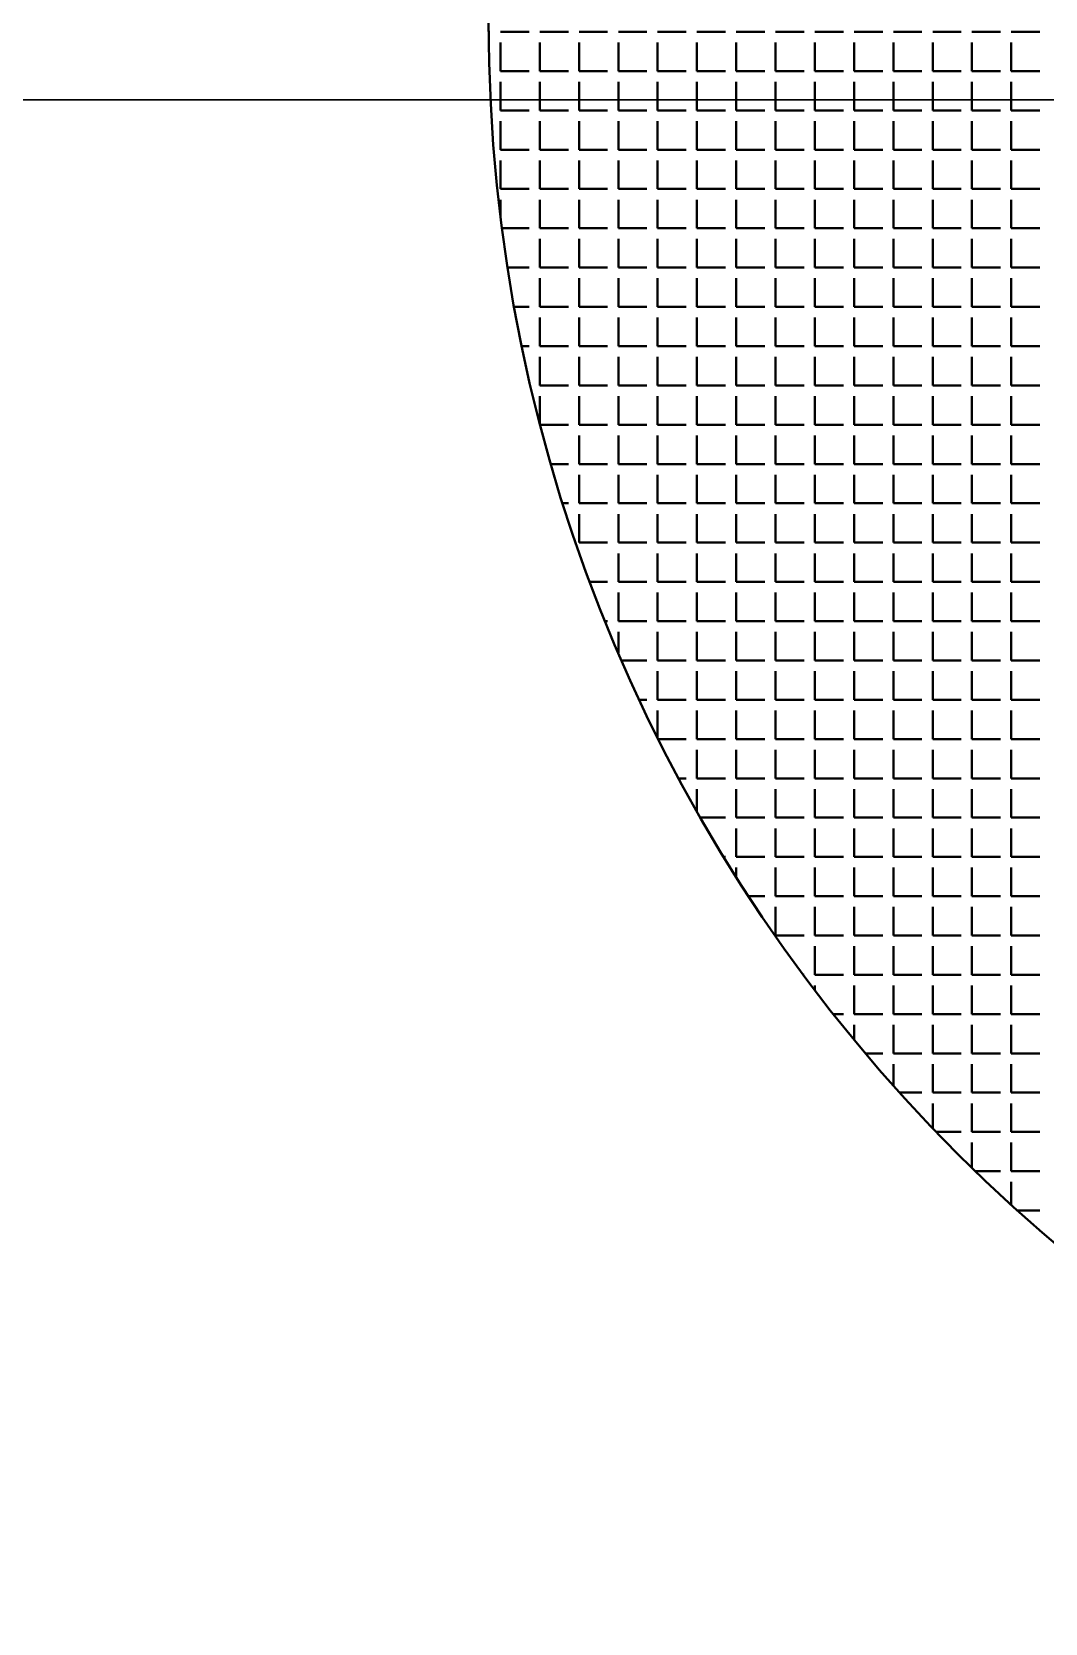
# Model space of a CAD drawing. Header units: millimetres. Extents: x 895788 to 1136524, y -21936 to 400945.
# Drawn here: x 929076.87 to 929098.11, y 271130.53 to 271163.89 of the extents above; entities that cross this region are included whole.
import ezdxf

# ---------------------------------------------------------------- set-up
doc = ezdxf.new("R2010")
doc.units = ezdxf.units.MM
doc.layers.add('GRANIT', color=10, linetype='Continuous', lineweight=30)

msp = doc.modelspace()

# ---------------------------------------------------------------- linework, layer by layer
at = {"lineweight": 30}
msp.add_line((928910.732, 271162.463), (929119.232, 271162.463), dxfattribs=at)
at = {"layer": 'GRANIT', "color": 0, "linetype": 'Continuous', "lineweight": 40}
for p, q in [((929086.442, 271163.887), (929086.465, 271163.887)), ((929086.69, 271163.887), (929087.289, 271163.887)), ((929087.513, 271163.887), (929088.112, 271163.887)), ((929088.337, 271163.887), (929088.936, 271163.887)), ((929089.16, 271163.887), (929089.759, 271163.887)), ((929089.984, 271163.887), (929090.583, 271163.887)), ((929090.807, 271163.887), (929091.406, 271163.887)), ((929091.631, 271163.887), (929092.23, 271163.887)), ((929092.455, 271163.887), (929093.053, 271163.887)), ((929093.278, 271163.887), (929093.877, 271163.887)), ((929094.102, 271163.887), (929094.701, 271163.887)), ((929094.925, 271163.887), (929095.524, 271163.887)), ((929095.749, 271163.887), (929096.348, 271163.887)), ((929096.572, 271163.887), (929097.171, 271163.887)), ((929097.396, 271163.887), (929097.995, 271163.887)), ((929086.69, 271163.063), (929086.69, 271163.662)), ((929087.513, 271163.063), (929087.513, 271163.662)), ((929088.337, 271163.063), (929088.337, 271163.662)), ((929089.16, 271163.063), (929089.16, 271163.662)), ((929089.984, 271163.063), (929089.984, 271163.662)), ((929090.807, 271163.063), (929090.807, 271163.662)), ((929091.631, 271163.063), (929091.631, 271163.662)), ((929092.455, 271163.063), (929092.455, 271163.662)), ((929093.278, 271163.063), (929093.278, 271163.662)), ((929094.102, 271163.063), (929094.102, 271163.662)), ((929094.925, 271163.063), (929094.925, 271163.662)), ((929095.749, 271163.063), (929095.749, 271163.662)), ((929096.572, 271163.063), (929096.572, 271163.662)), ((929097.396, 271163.063), (929097.396, 271163.662)), ((929086.457, 271163.063), (929086.465, 271163.063)), ((929086.69, 271163.063), (929087.289, 271163.063)), ((929086.69, 271162.24), (929086.69, 271162.839)), ((929087.513, 271163.063), (929088.112, 271163.063)), ((929087.513, 271162.24), (929087.513, 271162.839)), ((929088.337, 271163.063), (929088.936, 271163.063)), ((929088.337, 271162.24), (929088.337, 271162.839)), ((929089.16, 271163.063), (929089.759, 271163.063)), ((929089.16, 271162.24), (929089.16, 271162.839)), ((929089.984, 271163.063), (929090.583, 271163.063)), ((929089.984, 271162.24), (929089.984, 271162.839)), ((929090.807, 271163.063), (929091.406, 271163.063)), ((929090.807, 271162.24), (929090.807, 271162.839)), ((929091.631, 271163.063), (929092.23, 271163.063)), ((929091.631, 271162.24), (929091.631, 271162.839)), ((929092.455, 271163.063), (929093.053, 271163.063)), ((929092.455, 271162.24), (929092.455, 271162.839)), ((929093.278, 271163.063), (929093.877, 271163.063)), ((929093.278, 271162.24), (929093.278, 271162.839)), ((929094.102, 271163.063), (929094.701, 271163.063)), ((929094.102, 271162.24), (929094.102, 271162.839)), ((929094.925, 271163.063), (929095.524, 271163.063)), ((929094.925, 271162.24), (929094.925, 271162.839)), ((929095.749, 271163.063), (929096.348, 271163.063)), ((929095.749, 271162.24), (929095.749, 271162.839)), ((929096.572, 271163.063), (929097.171, 271163.063)), ((929096.572, 271162.24), (929096.572, 271162.839)), ((929097.396, 271163.063), (929097.995, 271163.063)), ((929097.396, 271162.24), (929097.396, 271162.839)), ((929086.69, 271162.24), (929087.289, 271162.24)), ((929087.513, 271162.24), (929088.112, 271162.24)), ((929088.337, 271162.24), (929088.936, 271162.24)), ((929089.16, 271162.24), (929089.759, 271162.24)), ((929089.984, 271162.24), (929090.583, 271162.24)), ((929090.807, 271162.24), (929091.406, 271162.24)), ((929091.631, 271162.24), (929092.23, 271162.24)), ((929092.455, 271162.24), (929093.053, 271162.24)), ((929093.278, 271162.24), (929093.877, 271162.24)), ((929094.102, 271162.24), (929094.701, 271162.24)), ((929094.925, 271162.24), (929095.524, 271162.24)), ((929095.749, 271162.24), (929096.348, 271162.24)), ((929096.572, 271162.24), (929097.171, 271162.24)), ((929097.396, 271162.24), (929097.995, 271162.24)), ((929086.69, 271161.416), (929086.69, 271162.015)), ((929087.513, 271161.416), (929087.513, 271162.015)), ((929088.337, 271161.416), (929088.337, 271162.015)), ((929089.16, 271161.416), (929089.16, 271162.015)), ((929089.984, 271161.416), (929089.984, 271162.015)), ((929090.807, 271161.416), (929090.807, 271162.015)), ((929091.631, 271161.416), (929091.631, 271162.015)), ((929092.455, 271161.416), (929092.455, 271162.015)), ((929093.278, 271161.416), (929093.278, 271162.015)), ((929094.102, 271161.416), (929094.102, 271162.015)), ((929094.925, 271161.416), (929094.925, 271162.015)), ((929095.749, 271161.416), (929095.749, 271162.015)), ((929096.572, 271161.416), (929096.572, 271162.015)), ((929097.396, 271161.416), (929097.396, 271162.015)), ((929086.69, 271161.416), (929087.289, 271161.416)), ((929086.69, 271160.593), (929086.69, 271161.192)), ((929087.513, 271161.416), (929088.112, 271161.416)), ((929087.513, 271160.593), (929087.513, 271161.192)), ((929088.337, 271161.416), (929088.936, 271161.416)), ((929088.337, 271160.593), (929088.337, 271161.192)), ((929089.16, 271161.416), (929089.759, 271161.416)), ((929089.16, 271160.593), (929089.16, 271161.192)), ((929089.984, 271161.416), (929090.583, 271161.416)), ((929089.984, 271160.593), (929089.984, 271161.192)), ((929090.807, 271161.416), (929091.406, 271161.416)), ((929090.807, 271160.593), (929090.807, 271161.192)), ((929091.631, 271161.416), (929092.23, 271161.416)), ((929091.631, 271160.593), (929091.631, 271161.192)), ((929092.455, 271161.416), (929093.053, 271161.416)), ((929092.455, 271160.593), (929092.455, 271161.192)), ((929093.278, 271161.416), (929093.877, 271161.416)), ((929093.278, 271160.593), (929093.278, 271161.192)), ((929094.102, 271161.416), (929094.701, 271161.416)), ((929094.102, 271160.593), (929094.102, 271161.192)), ((929094.925, 271161.416), (929095.524, 271161.416)), ((929094.925, 271160.593), (929094.925, 271161.192)), ((929095.749, 271161.416), (929096.348, 271161.416)), ((929095.749, 271160.593), (929095.749, 271161.192)), ((929096.572, 271161.416), (929097.171, 271161.416)), ((929096.572, 271160.593), (929096.572, 271161.192)), ((929097.396, 271161.416), (929097.995, 271161.416)), ((929097.396, 271160.593), (929097.396, 271161.192)), ((929086.69, 271160.593), (929087.289, 271160.593)), ((929087.513, 271160.593), (929088.112, 271160.593)), ((929088.337, 271160.593), (929088.936, 271160.593)), ((929089.16, 271160.593), (929089.759, 271160.593)), ((929089.984, 271160.593), (929090.583, 271160.593)), ((929090.807, 271160.593), (929091.406, 271160.593)), ((929091.631, 271160.593), (929092.23, 271160.593)), ((929092.455, 271160.593), (929093.053, 271160.593)), ((929093.278, 271160.593), (929093.877, 271160.593)), ((929094.102, 271160.593), (929094.701, 271160.593)), ((929094.925, 271160.593), (929095.524, 271160.593)), ((929095.749, 271160.593), (929096.348, 271160.593)), ((929096.572, 271160.593), (929097.171, 271160.593)), ((929097.396, 271160.593), (929097.995, 271160.593)), ((929086.69, 271160.024), (929086.69, 271160.368)), ((929087.513, 271159.769), (929087.513, 271160.368)), ((929088.337, 271159.769), (929088.337, 271160.368)), ((929089.16, 271159.769), (929089.16, 271160.368)), ((929089.984, 271159.769), (929089.984, 271160.368)), ((929090.807, 271159.769), (929090.807, 271160.368)), ((929091.631, 271159.769), (929091.631, 271160.368)), ((929092.455, 271159.769), (929092.455, 271160.368)), ((929093.278, 271159.769), (929093.278, 271160.368)), ((929094.102, 271159.769), (929094.102, 271160.368)), ((929094.925, 271159.769), (929094.925, 271160.368)), ((929095.749, 271159.769), (929095.749, 271160.368)), ((929096.572, 271159.769), (929096.572, 271160.368)), ((929097.396, 271159.769), (929097.396, 271160.368)), ((929086.722, 271159.769), (929087.289, 271159.769)), ((929087.513, 271159.769), (929088.112, 271159.769)), ((929087.513, 271158.946), (929087.513, 271159.545)), ((929088.337, 271159.769), (929088.936, 271159.769)), ((929088.337, 271158.946), (929088.337, 271159.545)), ((929089.16, 271159.769), (929089.759, 271159.769)), ((929089.16, 271158.946), (929089.16, 271159.545)), ((929089.984, 271159.769), (929090.583, 271159.769)), ((929089.984, 271158.946), (929089.984, 271159.545)), ((929090.807, 271159.769), (929091.406, 271159.769)), ((929090.807, 271158.946), (929090.807, 271159.545)), ((929091.631, 271159.769), (929092.23, 271159.769)), ((929091.631, 271158.946), (929091.631, 271159.545)), ((929092.455, 271159.769), (929093.053, 271159.769)), ((929092.455, 271158.946), (929092.455, 271159.545)), ((929093.278, 271159.769), (929093.877, 271159.769)), ((929093.278, 271158.946), (929093.278, 271159.545)), ((929094.102, 271159.769), (929094.701, 271159.769)), ((929094.102, 271158.946), (929094.102, 271159.545)), ((929094.925, 271159.769), (929095.524, 271159.769)), ((929094.925, 271158.946), (929094.925, 271159.545)), ((929095.749, 271159.769), (929096.348, 271159.769)), ((929095.749, 271158.946), (929095.749, 271159.545)), ((929096.572, 271159.769), (929097.171, 271159.769)), ((929096.572, 271158.946), (929096.572, 271159.545)), ((929097.396, 271159.769), (929097.995, 271159.769)), ((929097.396, 271158.946), (929097.396, 271159.545)), ((929086.84, 271158.946), (929087.289, 271158.946)), ((929087.513, 271158.946), (929088.112, 271158.946)), ((929088.337, 271158.946), (929088.936, 271158.946)), ((929089.16, 271158.946), (929089.759, 271158.946)), ((929089.984, 271158.946), (929090.583, 271158.946)), ((929090.807, 271158.946), (929091.406, 271158.946)), ((929091.631, 271158.946), (929092.23, 271158.946)), ((929092.455, 271158.946), (929093.053, 271158.946)), ((929093.278, 271158.946), (929093.877, 271158.946)), ((929094.102, 271158.946), (929094.701, 271158.946)), ((929094.925, 271158.946), (929095.524, 271158.946)), ((929095.749, 271158.946), (929096.348, 271158.946)), ((929096.572, 271158.946), (929097.171, 271158.946)), ((929097.396, 271158.946), (929097.995, 271158.946)), ((929087.513, 271158.122), (929087.513, 271158.721)), ((929088.337, 271158.122), (929088.337, 271158.721)), ((929089.16, 271158.122), (929089.16, 271158.721)), ((929089.984, 271158.122), (929089.984, 271158.721)), ((929090.807, 271158.122), (929090.807, 271158.721)), ((929091.631, 271158.122), (929091.631, 271158.721)), ((929092.455, 271158.122), (929092.455, 271158.721)), ((929093.278, 271158.122), (929093.278, 271158.721)), ((929094.102, 271158.122), (929094.102, 271158.721)), ((929094.925, 271158.122), (929094.925, 271158.721)), ((929095.749, 271158.122), (929095.749, 271158.721)), ((929096.572, 271158.122), (929096.572, 271158.721)), ((929097.396, 271158.122), (929097.396, 271158.721)), ((929086.978, 271158.122), (929087.289, 271158.122)), ((929087.513, 271158.122), (929088.112, 271158.122)), ((929087.513, 271157.299), (929087.513, 271157.898)), ((929088.337, 271158.122), (929088.936, 271158.122)), ((929088.337, 271157.299), (929088.337, 271157.898)), ((929089.16, 271158.122), (929089.759, 271158.122)), ((929089.16, 271157.299), (929089.16, 271157.898)), ((929089.984, 271158.122), (929090.583, 271158.122)), ((929089.984, 271157.299), (929089.984, 271157.898)), ((929090.807, 271158.122), (929091.406, 271158.122)), ((929090.807, 271157.299), (929090.807, 271157.898)), ((929091.631, 271158.122), (929092.23, 271158.122)), ((929091.631, 271157.299), (929091.631, 271157.898)), ((929092.455, 271158.122), (929093.053, 271158.122)), ((929092.455, 271157.299), (929092.455, 271157.898)), ((929093.278, 271158.122), (929093.877, 271158.122)), ((929093.278, 271157.299), (929093.278, 271157.898)), ((929094.102, 271158.122), (929094.701, 271158.122)), ((929094.102, 271157.299), (929094.102, 271157.898)), ((929094.925, 271158.122), (929095.524, 271158.122)), ((929094.925, 271157.299), (929094.925, 271157.898)), ((929095.749, 271158.122), (929096.348, 271158.122)), ((929095.749, 271157.299), (929095.749, 271157.898)), ((929096.572, 271158.122), (929097.171, 271158.122)), ((929096.572, 271157.299), (929096.572, 271157.898)), ((929097.396, 271158.122), (929097.995, 271158.122)), ((929097.396, 271157.299), (929097.396, 271157.898)), ((929087.138, 271157.299), (929087.289, 271157.299)), ((929087.513, 271157.299), (929088.112, 271157.299)), ((929088.337, 271157.299), (929088.936, 271157.299)), ((929089.16, 271157.299), (929089.759, 271157.299)), ((929089.984, 271157.299), (929090.583, 271157.299)), ((929090.807, 271157.299), (929091.406, 271157.299)), ((929091.631, 271157.299), (929092.23, 271157.299)), ((929092.455, 271157.299), (929093.053, 271157.299)), ((929093.278, 271157.299), (929093.877, 271157.299)), ((929094.102, 271157.299), (929094.701, 271157.299)), ((929094.925, 271157.299), (929095.524, 271157.299)), ((929095.749, 271157.299), (929096.348, 271157.299)), ((929096.572, 271157.299), (929097.171, 271157.299)), ((929097.396, 271157.299), (929097.995, 271157.299)), ((929087.513, 271156.475), (929087.513, 271157.074)), ((929088.337, 271156.475), (929088.337, 271157.074)), ((929089.16, 271156.475), (929089.16, 271157.074)), ((929089.984, 271156.475), (929089.984, 271157.074)), ((929090.807, 271156.475), (929090.807, 271157.074)), ((929091.631, 271156.475), (929091.631, 271157.074)), ((929092.455, 271156.475), (929092.455, 271157.074)), ((929093.278, 271156.475), (929093.278, 271157.074)), ((929094.102, 271156.475), (929094.102, 271157.074)), ((929094.925, 271156.475), (929094.925, 271157.074)), ((929095.749, 271156.475), (929095.749, 271157.074)), ((929096.572, 271156.475), (929096.572, 271157.074)), ((929097.396, 271156.475), (929097.396, 271157.074)), ((929087.513, 271156.475), (929088.112, 271156.475)), ((929088.337, 271156.475), (929088.936, 271156.475)), ((929089.16, 271156.475), (929089.759, 271156.475)), ((929089.984, 271156.475), (929090.583, 271156.475)), ((929090.807, 271156.475), (929091.406, 271156.475)), ((929091.631, 271156.475), (929092.23, 271156.475)), ((929092.455, 271156.475), (929093.053, 271156.475)), ((929093.278, 271156.475), (929093.877, 271156.475)), ((929094.102, 271156.475), (929094.701, 271156.475)), ((929094.925, 271156.475), (929095.524, 271156.475)), ((929095.749, 271156.475), (929096.348, 271156.475)), ((929096.572, 271156.475), (929097.171, 271156.475)), ((929097.396, 271156.475), (929097.995, 271156.475)), ((929087.513, 271155.686), (929087.513, 271156.251)), ((929088.337, 271155.652), (929088.337, 271156.251)), ((929089.16, 271155.652), (929089.16, 271156.251)), ((929089.984, 271155.652), (929089.984, 271156.251)), ((929090.807, 271155.652), (929090.807, 271156.251)), ((929091.631, 271155.652), (929091.631, 271156.251)), ((929092.455, 271155.652), (929092.455, 271156.251)), ((929093.278, 271155.652), (929093.278, 271156.251)), ((929094.102, 271155.652), (929094.102, 271156.251)), ((929094.925, 271155.652), (929094.925, 271156.251)), ((929095.749, 271155.652), (929095.749, 271156.251)), ((929096.572, 271155.652), (929096.572, 271156.251)), ((929097.396, 271155.652), (929097.396, 271156.251)), ((929087.522, 271155.652), (929088.112, 271155.652)), ((929088.337, 271155.652), (929088.936, 271155.652)), ((929089.16, 271155.652), (929089.759, 271155.652)), ((929089.984, 271155.652), (929090.583, 271155.652)), ((929090.807, 271155.652), (929091.406, 271155.652)), ((929091.631, 271155.652), (929092.23, 271155.652)), ((929092.455, 271155.652), (929093.053, 271155.652)), ((929093.278, 271155.652), (929093.877, 271155.652)), ((929094.102, 271155.652), (929094.701, 271155.652)), ((929094.925, 271155.652), (929095.524, 271155.652)), ((929095.749, 271155.652), (929096.348, 271155.652)), ((929096.572, 271155.652), (929097.171, 271155.652)), ((929097.396, 271155.652), (929097.995, 271155.652)), ((929088.337, 271154.828), (929088.337, 271155.427)), ((929089.16, 271154.828), (929089.16, 271155.427)), ((929089.984, 271154.828), (929089.984, 271155.427)), ((929090.807, 271154.828), (929090.807, 271155.427)), ((929091.631, 271154.828), (929091.631, 271155.427)), ((929092.455, 271154.828), (929092.455, 271155.427)), ((929093.278, 271154.828), (929093.278, 271155.427)), ((929094.102, 271154.828), (929094.102, 271155.427)), ((929094.925, 271154.828), (929094.925, 271155.427)), ((929095.749, 271154.828), (929095.749, 271155.427)), ((929096.572, 271154.828), (929096.572, 271155.427)), ((929097.396, 271154.828), (929097.396, 271155.427)), ((929087.748, 271154.828), (929088.112, 271154.828)), ((929088.337, 271154.828), (929088.936, 271154.828)), ((929089.16, 271154.828), (929089.759, 271154.828)), ((929089.984, 271154.828), (929090.583, 271154.828)), ((929090.807, 271154.828), (929091.406, 271154.828)), ((929091.631, 271154.828), (929092.23, 271154.828)), ((929092.455, 271154.828), (929093.053, 271154.828)), ((929093.278, 271154.828), (929093.877, 271154.828)), ((929094.102, 271154.828), (929094.701, 271154.828)), ((929094.925, 271154.828), (929095.524, 271154.828)), ((929095.749, 271154.828), (929096.348, 271154.828)), ((929096.572, 271154.828), (929097.171, 271154.828)), ((929097.396, 271154.828), (929097.995, 271154.828)), ((929088.337, 271154.005), (929088.337, 271154.604)), ((929089.16, 271154.005), (929089.16, 271154.604)), ((929089.984, 271154.005), (929089.984, 271154.604)), ((929090.807, 271154.005), (929090.807, 271154.604)), ((929091.631, 271154.005), (929091.631, 271154.604)), ((929092.455, 271154.005), (929092.455, 271154.604)), ((929093.278, 271154.005), (929093.278, 271154.604)), ((929094.102, 271154.005), (929094.102, 271154.604)), ((929094.925, 271154.005), (929094.925, 271154.604)), ((929095.749, 271154.005), (929095.749, 271154.604)), ((929096.572, 271154.005), (929096.572, 271154.604)), ((929097.396, 271154.005), (929097.396, 271154.604)), ((929087.996, 271154.005), (929088.112, 271154.005)), ((929088.337, 271154.005), (929088.936, 271154.005)), ((929089.16, 271154.005), (929089.759, 271154.005)), ((929089.984, 271154.005), (929090.583, 271154.005)), ((929090.807, 271154.005), (929091.406, 271154.005)), ((929091.631, 271154.005), (929092.23, 271154.005)), ((929092.455, 271154.005), (929093.053, 271154.005)), ((929093.278, 271154.005), (929093.877, 271154.005)), ((929094.102, 271154.005), (929094.701, 271154.005)), ((929094.925, 271154.005), (929095.524, 271154.005)), ((929095.749, 271154.005), (929096.348, 271154.005)), ((929096.572, 271154.005), (929097.171, 271154.005)), ((929097.396, 271154.005), (929097.995, 271154.005)), ((929088.337, 271153.181), (929088.337, 271153.78)), ((929089.16, 271153.181), (929089.16, 271153.78)), ((929089.984, 271153.181), (929089.984, 271153.78)), ((929090.807, 271153.181), (929090.807, 271153.78)), ((929091.631, 271153.181), (929091.631, 271153.78)), ((929092.455, 271153.181), (929092.455, 271153.78)), ((929093.278, 271153.181), (929093.278, 271153.78)), ((929094.102, 271153.181), (929094.102, 271153.78)), ((929094.925, 271153.181), (929094.925, 271153.78)), ((929095.749, 271153.181), (929095.749, 271153.78)), ((929096.572, 271153.181), (929096.572, 271153.78)), ((929097.396, 271153.181), (929097.396, 271153.78)), ((929088.337, 271153.181), (929088.936, 271153.181)), ((929089.16, 271153.181), (929089.759, 271153.181)), ((929089.984, 271153.181), (929090.583, 271153.181)), ((929090.807, 271153.181), (929091.406, 271153.181)), ((929091.631, 271153.181), (929092.23, 271153.181)), ((929092.455, 271153.181), (929093.053, 271153.181)), ((929093.278, 271153.181), (929093.877, 271153.181)), ((929094.102, 271153.181), (929094.701, 271153.181)), ((929094.925, 271153.181), (929095.524, 271153.181)), ((929095.749, 271153.181), (929096.348, 271153.181)), ((929096.572, 271153.181), (929097.171, 271153.181)), ((929097.396, 271153.181), (929097.995, 271153.181)), ((929089.16, 271152.358), (929089.16, 271152.956)), ((929089.984, 271152.358), (929089.984, 271152.956)), ((929090.807, 271152.358), (929090.807, 271152.956)), ((929091.631, 271152.358), (929091.631, 271152.956)), ((929092.455, 271152.358), (929092.455, 271152.956)), ((929093.278, 271152.358), (929093.278, 271152.956)), ((929094.102, 271152.358), (929094.102, 271152.956)), ((929094.925, 271152.358), (929094.925, 271152.956)), ((929095.749, 271152.358), (929095.749, 271152.956)), ((929096.572, 271152.358), (929096.572, 271152.956)), ((929097.396, 271152.358), (929097.396, 271152.956)), ((929088.563, 271152.358), (929088.936, 271152.358)), ((929089.16, 271152.358), (929089.759, 271152.358)), ((929089.16, 271151.534), (929089.16, 271152.133)), ((929089.984, 271152.358), (929090.583, 271152.358)), ((929089.984, 271151.534), (929089.984, 271152.133)), ((929090.807, 271152.358), (929091.406, 271152.358)), ((929090.807, 271151.534), (929090.807, 271152.133)), ((929091.631, 271152.358), (929092.23, 271152.358)), ((929091.631, 271151.534), (929091.631, 271152.133)), ((929092.455, 271152.358), (929093.053, 271152.358)), ((929092.455, 271151.534), (929092.455, 271152.133)), ((929093.278, 271152.358), (929093.877, 271152.358)), ((929093.278, 271151.534), (929093.278, 271152.133)), ((929094.102, 271152.358), (929094.701, 271152.358)), ((929094.102, 271151.534), (929094.102, 271152.133)), ((929094.925, 271152.358), (929095.524, 271152.358)), ((929094.925, 271151.534), (929094.925, 271152.133)), ((929095.749, 271152.358), (929096.348, 271152.358)), ((929095.749, 271151.534), (929095.749, 271152.133)), ((929096.572, 271152.358), (929097.171, 271152.358)), ((929096.572, 271151.534), (929096.572, 271152.133)), ((929097.396, 271152.358), (929097.995, 271152.358)), ((929097.396, 271151.534), (929097.396, 271152.133)), ((929088.883, 271151.534), (929088.936, 271151.534)), ((929089.16, 271151.534), (929089.759, 271151.534)), ((929089.984, 271151.534), (929090.583, 271151.534)), ((929090.807, 271151.534), (929091.406, 271151.534)), ((929091.631, 271151.534), (929092.23, 271151.534)), ((929092.455, 271151.534), (929093.053, 271151.534)), ((929093.278, 271151.534), (929093.877, 271151.534)), ((929094.102, 271151.534), (929094.701, 271151.534)), ((929094.925, 271151.534), (929095.524, 271151.534)), ((929095.749, 271151.534), (929096.348, 271151.534)), ((929096.572, 271151.534), (929097.171, 271151.534)), ((929097.396, 271151.534), (929097.995, 271151.534)), ((929089.16, 271150.868), (929089.16, 271151.309)), ((929089.984, 271150.71), (929089.984, 271151.309)), ((929090.807, 271150.71), (929090.807, 271151.309)), ((929091.631, 271150.71), (929091.631, 271151.309)), ((929092.455, 271150.71), (929092.455, 271151.309)), ((929093.278, 271150.71), (929093.278, 271151.309)), ((929094.102, 271150.71), (929094.102, 271151.309)), ((929094.925, 271150.71), (929094.925, 271151.309)), ((929095.749, 271150.71), (929095.749, 271151.309)), ((929096.572, 271150.71), (929096.572, 271151.309)), ((929097.396, 271150.71), (929097.396, 271151.309)), ((929089.228, 271150.71), (929089.759, 271150.71)), ((929089.984, 271150.71), (929090.583, 271150.71)), ((929089.984, 271149.887), (929089.984, 271150.486)), ((929090.807, 271150.71), (929091.406, 271150.71)), ((929090.807, 271149.887), (929090.807, 271150.486)), ((929091.631, 271150.71), (929092.23, 271150.71)), ((929091.631, 271149.887), (929091.631, 271150.486)), ((929092.455, 271150.71), (929093.053, 271150.71)), ((929092.455, 271149.887), (929092.455, 271150.486)), ((929093.278, 271150.71), (929093.877, 271150.71)), ((929093.278, 271149.887), (929093.278, 271150.486)), ((929094.102, 271150.71), (929094.701, 271150.71)), ((929094.102, 271149.887), (929094.102, 271150.486)), ((929094.925, 271150.71), (929095.524, 271150.71)), ((929094.925, 271149.887), (929094.925, 271150.486)), ((929095.749, 271150.71), (929096.348, 271150.71)), ((929095.749, 271149.887), (929095.749, 271150.486)), ((929096.572, 271150.71), (929097.171, 271150.71)), ((929096.572, 271149.887), (929096.572, 271150.486)), ((929097.396, 271150.71), (929097.995, 271150.71)), ((929097.396, 271149.887), (929097.396, 271150.486)), ((929089.6, 271149.887), (929089.759, 271149.887)), ((929089.984, 271149.887), (929090.583, 271149.887)), ((929090.807, 271149.887), (929091.406, 271149.887)), ((929091.631, 271149.887), (929092.23, 271149.887)), ((929092.455, 271149.887), (929093.053, 271149.887)), ((929093.278, 271149.887), (929093.877, 271149.887)), ((929094.102, 271149.887), (929094.701, 271149.887)), ((929094.925, 271149.887), (929095.524, 271149.887)), ((929095.749, 271149.887), (929096.348, 271149.887)), ((929096.572, 271149.887), (929097.171, 271149.887)), ((929097.396, 271149.887), (929097.995, 271149.887)), ((929089.984, 271149.093), (929089.984, 271149.662)), ((929090.807, 271149.063), (929090.807, 271149.662)), ((929091.631, 271149.063), (929091.631, 271149.662)), ((929092.455, 271149.063), (929092.455, 271149.662)), ((929093.278, 271149.063), (929093.278, 271149.662)), ((929094.102, 271149.063), (929094.102, 271149.662)), ((929094.925, 271149.063), (929094.925, 271149.662)), ((929095.749, 271149.063), (929095.749, 271149.662)), ((929096.572, 271149.063), (929096.572, 271149.662)), ((929097.396, 271149.063), (929097.396, 271149.662)), ((929089.999, 271149.063), (929090.583, 271149.063)), ((929090.807, 271149.063), (929091.406, 271149.063)), ((929090.807, 271148.24), (929090.807, 271148.839)), ((929091.631, 271149.063), (929092.23, 271149.063)), ((929091.631, 271148.24), (929091.631, 271148.839)), ((929092.455, 271149.063), (929093.053, 271149.063)), ((929092.455, 271148.24), (929092.455, 271148.839)), ((929093.278, 271149.063), (929093.877, 271149.063)), ((929093.278, 271148.24), (929093.278, 271148.839)), ((929094.102, 271149.063), (929094.701, 271149.063)), ((929094.102, 271148.24), (929094.102, 271148.839)), ((929094.925, 271149.063), (929095.524, 271149.063)), ((929094.925, 271148.24), (929094.925, 271148.839)), ((929095.749, 271149.063), (929096.348, 271149.063)), ((929095.749, 271148.24), (929095.749, 271148.839)), ((929096.572, 271149.063), (929097.171, 271149.063)), ((929096.572, 271148.24), (929096.572, 271148.839)), ((929097.396, 271149.063), (929097.995, 271149.063)), ((929097.396, 271148.24), (929097.396, 271148.839)), ((929090.426, 271148.24), (929090.583, 271148.24)), ((929090.807, 271148.24), (929091.406, 271148.24)), ((929091.631, 271148.24), (929092.23, 271148.24)), ((929092.455, 271148.24), (929093.053, 271148.24)), ((929093.278, 271148.24), (929093.877, 271148.24)), ((929094.102, 271148.24), (929094.701, 271148.24)), ((929094.925, 271148.24), (929095.524, 271148.24)), ((929095.749, 271148.24), (929096.348, 271148.24)), ((929096.572, 271148.24), (929097.171, 271148.24)), ((929097.396, 271148.24), (929097.995, 271148.24)), ((929090.807, 271147.547), (929090.807, 271148.015)), ((929091.631, 271147.416), (929091.631, 271148.015)), ((929092.455, 271147.416), (929092.455, 271148.015)), ((929093.278, 271147.416), (929093.278, 271148.015)), ((929094.102, 271147.416), (929094.102, 271148.015)), ((929094.925, 271147.416), (929094.925, 271148.015)), ((929095.749, 271147.416), (929095.749, 271148.015)), ((929096.572, 271147.416), (929096.572, 271148.015)), ((929097.396, 271147.416), (929097.396, 271148.015)), ((929090.882, 271147.416), (929091.406, 271147.416)), ((929091.631, 271147.416), (929092.23, 271147.416)), ((929091.631, 271146.593), (929091.631, 271147.192)), ((929092.455, 271147.416), (929093.053, 271147.416)), ((929092.455, 271146.593), (929092.455, 271147.192)), ((929093.278, 271147.416), (929093.877, 271147.416)), ((929093.278, 271146.593), (929093.278, 271147.192)), ((929094.102, 271147.416), (929094.701, 271147.416)), ((929094.102, 271146.593), (929094.102, 271147.192)), ((929094.925, 271147.416), (929095.524, 271147.416)), ((929094.925, 271146.593), (929094.925, 271147.192)), ((929095.749, 271147.416), (929096.348, 271147.416)), ((929095.749, 271146.593), (929095.749, 271147.192)), ((929096.572, 271147.416), (929097.171, 271147.416)), ((929096.572, 271146.593), (929096.572, 271147.192)), ((929097.396, 271147.416), (929097.995, 271147.416)), ((929097.396, 271146.593), (929097.396, 271147.192)), ((929091.37, 271146.593), (929091.406, 271146.593)), ((929091.631, 271146.593), (929092.23, 271146.593)), ((929092.455, 271146.593), (929093.053, 271146.593)), ((929093.278, 271146.593), (929093.877, 271146.593)), ((929094.102, 271146.593), (929094.701, 271146.593)), ((929094.925, 271146.593), (929095.524, 271146.593)), ((929095.749, 271146.593), (929096.348, 271146.593)), ((929096.572, 271146.593), (929097.171, 271146.593)), ((929097.396, 271146.593), (929097.995, 271146.593)), ((929091.631, 271146.172), (929091.631, 271146.368)), ((929092.455, 271145.769), (929092.455, 271146.368)), ((929093.278, 271145.769), (929093.278, 271146.368)), ((929094.102, 271145.769), (929094.102, 271146.368)), ((929094.925, 271145.769), (929094.925, 271146.368)), ((929095.749, 271145.769), (929095.749, 271146.368)), ((929096.572, 271145.769), (929096.572, 271146.368)), ((929097.396, 271145.769), (929097.396, 271146.368)), ((929091.89, 271145.769), (929092.23, 271145.769)), ((929092.455, 271145.769), (929093.053, 271145.769)), ((929092.455, 271144.946), (929092.455, 271145.545)), ((929093.278, 271145.769), (929093.877, 271145.769)), ((929093.278, 271144.946), (929093.278, 271145.545)), ((929094.102, 271145.769), (929094.701, 271145.769)), ((929094.102, 271144.946), (929094.102, 271145.545)), ((929094.925, 271145.769), (929095.524, 271145.769)), ((929094.925, 271144.946), (929094.925, 271145.545)), ((929095.749, 271145.769), (929096.348, 271145.769)), ((929095.749, 271144.946), (929095.749, 271145.545)), ((929096.572, 271145.769), (929097.171, 271145.769)), ((929096.572, 271144.946), (929096.572, 271145.545)), ((929097.396, 271145.769), (929097.995, 271145.769)), ((929097.396, 271144.946), (929097.396, 271145.545)), ((929092.455, 271144.946), (929093.053, 271144.946)), ((929093.278, 271144.946), (929093.877, 271144.946)), ((929094.102, 271144.946), (929094.701, 271144.946)), ((929094.925, 271144.946), (929095.524, 271144.946)), ((929095.749, 271144.946), (929096.348, 271144.946)), ((929096.572, 271144.946), (929097.171, 271144.946)), ((929097.396, 271144.946), (929097.995, 271144.946)), ((929093.278, 271144.122), (929093.278, 271144.721)), ((929094.102, 271144.122), (929094.102, 271144.721)), ((929094.925, 271144.122), (929094.925, 271144.721)), ((929095.749, 271144.122), (929095.749, 271144.721)), ((929096.572, 271144.122), (929096.572, 271144.721)), ((929097.396, 271144.122), (929097.396, 271144.721)), ((929093.035, 271144.122), (929093.053, 271144.122)), ((929093.278, 271144.122), (929093.877, 271144.122)), ((929093.278, 271143.798), (929093.278, 271143.898)), ((929094.102, 271144.122), (929094.701, 271144.122)), ((929094.102, 271143.299), (929094.102, 271143.898)), ((929094.925, 271144.122), (929095.524, 271144.122)), ((929094.925, 271143.299), (929094.925, 271143.898)), ((929095.749, 271144.122), (929096.348, 271144.122)), ((929095.749, 271143.299), (929095.749, 271143.898)), ((929096.572, 271144.122), (929097.171, 271144.122)), ((929096.572, 271143.299), (929096.572, 271143.898)), ((929097.396, 271144.122), (929097.995, 271144.122)), ((929097.396, 271143.299), (929097.396, 271143.898)), ((929093.665, 271143.299), (929093.877, 271143.299)), ((929094.102, 271143.299), (929094.701, 271143.299)), ((929094.925, 271143.299), (929095.524, 271143.299)), ((929095.749, 271143.299), (929096.348, 271143.299)), ((929096.572, 271143.299), (929097.171, 271143.299)), ((929097.396, 271143.299), (929097.995, 271143.299)), ((929094.102, 271142.757), (929094.102, 271143.074)), ((929094.925, 271142.475), (929094.925, 271143.074)), ((929095.749, 271142.475), (929095.749, 271143.074)), ((929096.572, 271142.475), (929096.572, 271143.074)), ((929097.396, 271142.475), (929097.396, 271143.074)), ((929094.336, 271142.475), (929094.701, 271142.475)), ((929094.925, 271142.475), (929095.524, 271142.475)), ((929095.749, 271142.475), (929096.348, 271142.475)), ((929096.572, 271142.475), (929097.171, 271142.475)), ((929097.396, 271142.475), (929097.995, 271142.475)), ((929094.925, 271141.795), (929094.925, 271142.251)), ((929095.749, 271141.652), (929095.749, 271142.251)), ((929096.572, 271141.652), (929096.572, 271142.251)), ((929097.396, 271141.652), (929097.396, 271142.251)), ((929095.053, 271141.652), (929095.524, 271141.652)), ((929095.749, 271141.652), (929096.348, 271141.652)), ((929096.572, 271141.652), (929097.171, 271141.652)), ((929097.396, 271141.652), (929097.995, 271141.652)), ((929095.749, 271140.902), (929095.749, 271141.427)), ((929096.572, 271140.828), (929096.572, 271141.427)), ((929097.396, 271140.828), (929097.396, 271141.427)), ((929095.82, 271140.828), (929096.348, 271140.828)), ((929096.572, 271140.828), (929097.171, 271140.828)), ((929097.396, 271140.828), (929097.995, 271140.828)), ((929096.572, 271140.07), (929096.572, 271140.604)), ((929097.396, 271140.005), (929097.396, 271140.604)), ((929096.64, 271140.005), (929097.171, 271140.005)), ((929097.396, 271140.005), (929097.995, 271140.005)), ((929097.396, 271139.294), (929097.396, 271139.78)), ((929097.52, 271139.181), (929097.995, 271139.181))]:
    msp.add_line(p, q, dxfattribs=at)
at = {"layer": 'GRANIT', "color": 0, "lineweight": 40}
msp.add_circle((929120.012, 271164.103), 33.571, dxfattribs=at)

doc.saveas('drawing.dxf')
